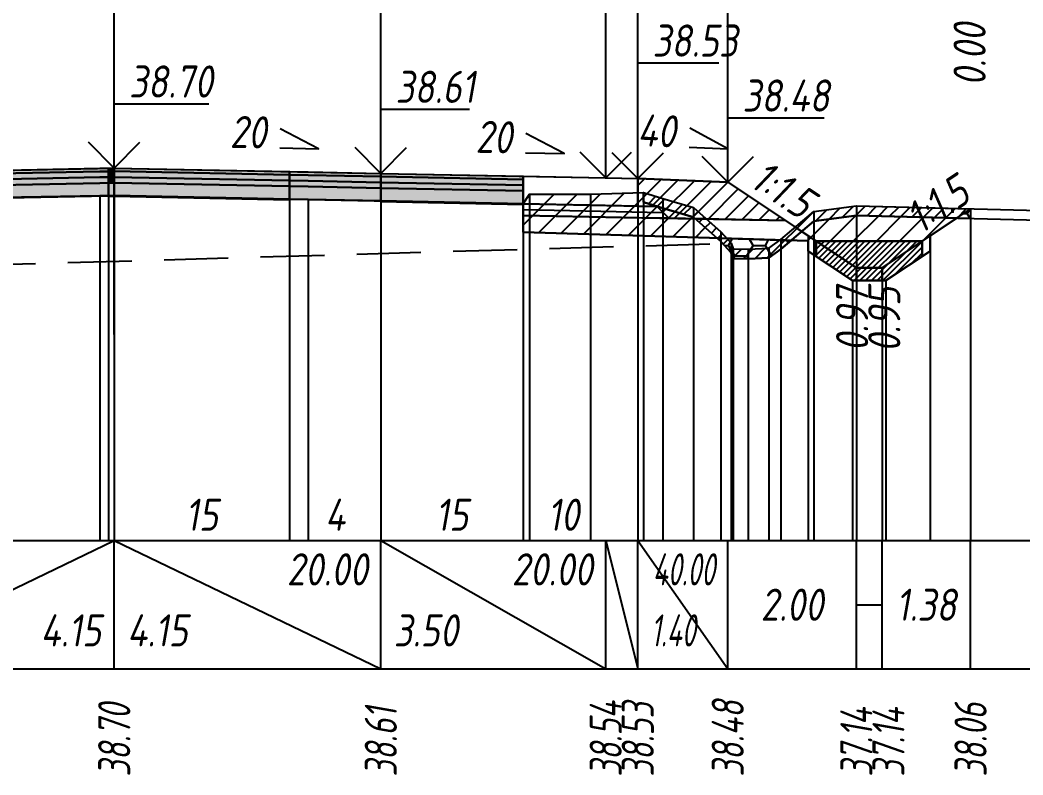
# Model space of a CAD drawing. Extents: x -717 to 1451, y -133302 to 233.
# Drawn here: x 157.3 to 235.3, y -90236.3 to -90177.5 of the extents above; entities that cross this region are included whole.
import ezdxf
from ezdxf.enums import TextEntityAlignment as Align

# ---------------------------------------------------------------- set-up
doc = ezdxf.new("R2010")
doc.units = 0
doc.linetypes.add('осевая2', pattern=[1.125, 0.75, -0.125, 0.125, -0.125])
doc.linetypes.add('штриховая', pattern=[0.75, 0.5, -0.25])
for name, color, linetype in [('Интерполированный поперечник', 2, 'Continuous'), ('Код_514', 1, 'Continuous'), ('Контур_0', 7, 'Continuous'), ('Контур_2521', 7, 'Continuous'), ('Контур_2564', 7, 'Continuous'), ('Контур_2660', 7, 'Continuous'), ('Контур_2665', 7, 'Continuous'), ('Контур_400', 7, 'Continuous'), ('Контур_508', 7, 'Continuous'), ('Контур_512', 7, 'Continuous'), ('Контур_513', 7, 'Continuous'), ('Контур_818', 7, 'Continuous'), ('Красный поперечник', 1, 'Continuous'), ('Объём_2501', 7, 'Continuous'), ('Объём_2564', 7, 'Continuous'), ('Объём_2650', 7, 'Continuous'), ('Объём_2660', 7, 'Continuous'), ('Объём_2661', 7, 'Continuous'), ('Объём_2662', 7, 'Continuous'), ('Объём_2663', 7, 'Continuous'), ('Объём_2664', 7, 'Continuous'), ('Объём_2665', 7, 'Continuous'), ('Объём_2666', 7, 'Continuous'), ('Объём_2667', 7, 'Continuous'), ('Объём_2668', 7, 'Continuous'), ('Объём_2669', 7, 'Continuous'), ('Объём_2675', 7, 'Continuous'), ('Объём_2753', 7, 'Continuous'), ('Ось', 1, 'осевая2'), ('Откосы', 7, 'Continuous'), ('Отметки покрытия', 7, 'Continuous'), ('Рабочие отметки', 7, 'Continuous'), ('Слои выравнивания', 7, 'Continuous'), ('Таблица', 7, 'Continuous'), ('Уклоны проезжей части', 7, 'Continuous'), ('Черный поперечник', 3, 'Continuous')]:
    doc.layers.add(name, color=color, linetype=linetype)
for name, color, linetype, true_color in [('Контур_2540', 2, 'Continuous', 0xffff00), ('Контур_2560', 2, 'Continuous', 0xffff00), ('Контур_2561', 7, 'Continuous', 0xff8040), ('Контур_2562', 3, 'Continuous', 0x00ff00), ('Контур_2563', 7, 'Continuous', 0xff8000), ('Контур_2570', 7, 'Continuous', 0x80ff00), ('Контур_2583', 3, 'Continuous', 0x00ff00), ('Контур_2584', 3, 'Continuous', 0x00ff00), ('Контур_2725', 7, 'Continuous', 0x323232), ('Контур_2736', 4, 'Continuous', 0x00ffff), ('Контур_2737', 4, 'Continuous', 0x00ffff), ('Контур_2738', 4, 'Continuous', 0x00ffff), ('Контур_2739', 4, 'Continuous', 0x00ffff), ('Контур_2741', 4, 'Continuous', 0x00ffff), ('Контур_2742', 4, 'Continuous', 0x00ffff), ('Контур_2743', 4, 'Continuous', 0x00ffff), ('Контур_2744', 7, 'Continuous', 0xa4ffff), ('Контур_2745', 7, 'Continuous', 0xa4ffff), ('Контур_2747', 4, 'Continuous', 0x00ffff), ('Контур_2748', 4, 'Continuous', 0x00ffff), ('Контур_2749', 4, 'Continuous', 0x00ffff), ('Контур_2750', 4, 'Continuous', 0x00ffff), ('Контур_2751', 4, 'Continuous', 0x00ffff), ('Контур_2752', 4, 'Continuous', 0x00ffff), ('Контур_2760', 7, 'Continuous', 0x323232), ('Контур_2761', 7, 'Continuous', 0x323232), ('Контур_2762', 7, 'Continuous', 0x323232), ('Контур_2763', 7, 'Continuous', 0x323232), ('Контур_2764', 7, 'Continuous', 0x323232), ('Контур_402', 7, 'Continuous', 0xff6464), ('Контур_703', 4, 'Continuous', 0x00ffff), ('Контур_705', 4, 'Continuous', 0x00ffff), ('Контур_707', 4, 'Continuous', 0x00ffff), ('Контур_720', 131, 'Continuous', 0xaaffff), ('Объём_2500', 7, 'Continuous', 0xc0c0c0), ('Объём_2520', 7, 'Continuous', 0x80ffff), ('Объём_2540', 2, 'Continuous', 0xffff00), ('Объём_2560', 2, 'Continuous', 0xffff00), ('Объём_2561', 7, 'Continuous', 0xff8040), ('Объём_2562', 3, 'Continuous', 0x00ff00), ('Объём_2563', 7, 'Continuous', 0xff8000), ('Объём_2570', 7, 'Continuous', 0x80ff00), ('Объём_2583', 3, 'Continuous', 0x00ff00), ('Объём_2584', 3, 'Continuous', 0x00ff00), ('Объём_2593', 3, 'Continuous', 0x00ff00), ('Объём_2597', 3, 'Continuous', 0x00ff00), ('Объём_2600', 7, 'Continuous', 0x808000), ('Объём_2620', 2, 'Continuous', 0xffff00), ('Объём_2746', 2, 'Continuous', 0xffff00)]:
    doc.layers.add(name, color=color, linetype=linetype, true_color=true_color)
doc.styles.get("Standard").update_dxf_attribs({"font": 'txt', "height": 2.5})
doc.styles.add('М', font='romand.shx', dxfattribs={"width": 0.8, "oblique": 10, "height": 2.5})
doc.dimstyles.new('ISO-25', dxfattribs={"dimtxt": 2.5, "dimasz": 2.5, "dimexe": 1.25, "dimexo": 0.625, "dimtad": 1, "dimtxsty": 'Standard', "dimcen": 2.5, "dimadec": 0, "dimazin": 0, "dimtfac": 1, "dimtmove": 0, "dimatfit": 3, "dimfxl": 1, "dimarcsym": 0})

# ---------------------------------------------------------------- blocks, each defined once
blk = doc.blocks.new('_Oblique')
at = {"color": 0, "linetype": 'ByBlock', "lineweight": -2}
blk.add_line((-0.5, -0.5), (0.5, 0.5), dxfattribs=at)
blk = doc.blocks.new('*D1771')
at = {"color": 0, "lineweight": -2, "transparency": 16777216}
for p, q in [((205.34, -90189.264), (205.34, -90164.824)), ((212.34, -90189.544), (212.34, -90164.824)), ((205.34, -90166.074), (212.34, -90166.074)), ((212.34, -90166.074), (222.627, -90166.074))]:
    blk.add_line(p, q, dxfattribs=at)
at = {"layer": 'Defpoints', "color": 0, "transparency": 16777216}
for p in [(212.34, -90166.074), (205.34, -90189.889), (212.34, -90190.169)]:
    blk.add_point(p, dxfattribs=at)
at = {"color": 0, "lineweight": -2, "transparency": 16777216, "rotation": 180}
blk.add_blockref('_Oblique', (205.34, -90166.074), dxfattribs=at)
at = {"color": 0, "lineweight": -2, "transparency": 16777216}
blk.add_blockref('_Oblique', (212.34, -90166.074), dxfattribs=at)
at = {"color": 0, "transparency": 16777216, "insert": (219.087, -90163.961), "char_height": 2.5, "width": 8.75, "attachment_point": 5, "style": 'М'}
blk.add_mtext('1,40', dxfattribs=at)
blk = doc.blocks.new('*D1773')
at = {"color": 0, "lineweight": -2, "transparency": 16777216}
for p, q in [((202.84, -90189.214), (202.84, -90164.824)), ((205.34, -90189.264), (205.34, -90164.824)), ((202.84, -90166.074), (193.082, -90166.074)), ((205.34, -90166.074), (202.84, -90166.074))]:
    blk.add_line(p, q, dxfattribs=at)
at = {"layer": 'Defpoints', "color": 0, "transparency": 16777216}
for p in [(205.34, -90166.074), (202.84, -90189.839), (205.34, -90189.889)]:
    blk.add_point(p, dxfattribs=at)
at = {"color": 0, "lineweight": -2, "transparency": 16777216, "rotation": 180}
blk.add_blockref('_Oblique', (202.84, -90166.074), dxfattribs=at)
at = {"color": 0, "lineweight": -2, "transparency": 16777216}
blk.add_blockref('_Oblique', (205.34, -90166.074), dxfattribs=at)
at = {"color": 0, "transparency": 16777216, "insert": (196.844, -90163.961), "char_height": 2.5, "width": 9.16667, "attachment_point": 5, "style": 'М'}
blk.add_mtext('0,50', dxfattribs=at)
blk = doc.blocks.new('*D1775')
at = {"color": 0, "lineweight": -2, "transparency": 16777216}
for p, q in [((185.34, -90188.864), (185.34, -90160.824)), ((202.84, -90189.214), (202.84, -90160.824)), ((202.84, -90162.074), (185.34, -90162.074))]:
    blk.add_line(p, q, dxfattribs=at)
at = {"layer": 'Defpoints', "color": 0, "transparency": 16777216}
for p in [(185.34, -90162.074), (185.34, -90189.489), (202.84, -90189.839)]:
    blk.add_point(p, dxfattribs=at)
at = {"color": 0, "lineweight": -2, "transparency": 16777216, "rotation": 180}
blk.add_blockref('_Oblique', (185.34, -90162.074), dxfattribs=at)
at = {"color": 0, "lineweight": -2, "transparency": 16777216}
blk.add_blockref('_Oblique', (202.84, -90162.074), dxfattribs=at)
at = {"color": 0, "transparency": 16777216, "insert": (194.09, -90159.961), "char_height": 2.5, "width": 9.58333, "attachment_point": 5, "style": 'М'}
blk.add_mtext('3,50', dxfattribs=at)
blk = doc.blocks.new('*D1776')
at = {"color": 0, "lineweight": -2, "transparency": 16777216}
for p, q in [((202.84, -90189.214), (202.84, -90160.824)), ((212.34, -90189.544), (212.34, -90160.824)), ((202.84, -90162.074), (212.34, -90162.074)), ((212.34, -90162.074), (220.421, -90162.074))]:
    blk.add_line(p, q, dxfattribs=at)
at = {"layer": 'Defpoints', "color": 0, "transparency": 16777216}
for p in [(202.84, -90162.074), (202.84, -90189.839), (212.34, -90190.169)]:
    blk.add_point(p, dxfattribs=at)
at = {"color": 0, "lineweight": -2, "transparency": 16777216, "rotation": 180}
blk.add_blockref('_Oblique', (202.84, -90162.074), dxfattribs=at)
at = {"color": 0, "lineweight": -2, "transparency": 16777216}
blk.add_blockref('_Oblique', (212.34, -90162.074), dxfattribs=at)
at = {"color": 0, "transparency": 16777216, "insert": (216.88, -90159.961), "char_height": 2.5, "width": 8.75, "attachment_point": 5, "style": 'М'}
blk.add_mtext('1,90', dxfattribs=at)
blk = doc.blocks.new('*D1778')
at = {"color": 0, "lineweight": -2, "transparency": 16777216}
for p, q in [((116.84, -90189.544), (116.84, -90152.824)), ((212.34, -90189.544), (212.34, -90152.824)), ((116.84, -90154.074), (212.34, -90154.074))]:
    blk.add_line(p, q, dxfattribs=at)
at = {"layer": 'Defpoints', "color": 0, "transparency": 16777216}
for p in [(212.34, -90154.074), (116.84, -90190.169), (212.34, -90190.169)]:
    blk.add_point(p, dxfattribs=at)
at = {"color": 0, "lineweight": -2, "transparency": 16777216, "rotation": 180}
blk.add_blockref('_Oblique', (116.84, -90154.074), dxfattribs=at)
at = {"color": 0, "lineweight": -2, "transparency": 16777216}
blk.add_blockref('_Oblique', (212.34, -90154.074), dxfattribs=at)
at = {"color": 0, "transparency": 16777216, "insert": (164.59, -90151.961), "char_height": 2.5, "width": 10.41667, "attachment_point": 5, "style": 'М'}
blk.add_mtext('19,10', dxfattribs=at)

msp = doc.modelspace()

# ---------------------------------------------------------------- hatches: boundary and pattern name
at = {"layer": 'Объём_2563'}
h = msp.add_hatch(dxfattribs=at)
h.set_pattern_fill('ANSI31', color=256, scale=0.3)
h.paths.add_polyline_path([(207.758, -90192.925), (206.84, -90192.007), (205.34, -90191.977), (205.34, -90189.827), (212.34, -90190.107), (216.84, -90193.107)])
at = {"layer": 'Объём_2570'}
h = msp.add_hatch(dxfattribs=at)
h.set_pattern_fill('ANSI31', color=256, scale=0.2)
h.paths.add_polyline_path([(231.24, -90192.934), (222.348, -90192.704), (219.037, -90193.145), (216.467, -90195.316), (215.55, -90196.001), (213.939, -90196.07), (212.751, -90196.061), (212.6, -90195.616), (211.811, -90194.733), (209.668, -90192.827), (207.274, -90192.125), (205.782, -90191.675), (205.782, -90190.925), (207.274, -90191.375), (209.668, -90192.077), (211.811, -90193.983), (212.6, -90194.866), (212.751, -90195.311), (213.939, -90195.32), (215.55, -90195.251), (216.467, -90194.566), (219.037, -90192.395), (222.348, -90191.954), (231.24, -90192.184)])
at = {"layer": 'Объём_2600'}
h = msp.add_hatch(dxfattribs=at)
h.set_pattern_fill('ANSI31', color=6, scale=0.4)
h.paths.add_polyline_path([(211.515, -90194.469), (196.417, -90194.016), (196.417, -90191.808), (196.917, -90191.059), (201.663, -90191.045), (205.782, -90190.925), (205.782, -90191.675), (207.274, -90192.125), (209.668, -90192.827)])
h = msp.add_hatch(dxfattribs=at)
h.set_pattern_fill('HONEY', color=5, scale=0.3)
h.paths.add_polyline_path([(230.157, -90192.906), (231.24, -90192.184), (231.24, -90192.934)])
h = msp.add_hatch(dxfattribs=at)
h.set_pattern_fill('ANSI31', color=6, scale=0.4)
h.paths.add_polyline_path([(218.598, -90195.48), (218.598, -90194.682), (217.266, -90194.642), (219.037, -90193.145), (222.348, -90192.704), (230.157, -90192.906), (228.098, -90194.279), (228.098, -90195.48), (227.465, -90195.903), (227.465, -90194.701), (219.231, -90194.701), (219.231, -90195.903)])
h = msp.add_hatch(dxfattribs=at)
h.set_pattern_fill('HONEY', color=5, scale=0.3)
h.paths.add_polyline_path([(212.6, -90195.616), (211.811, -90194.733), (211.515, -90194.469), (217.266, -90194.642), (216.467, -90195.316), (215.55, -90196.001), (213.939, -90196.07), (212.751, -90196.061)])
at = {"layer": 'Объём_2620'}
h = msp.add_hatch(dxfattribs=at)
h.set_pattern_fill('ANSI31', color=2, scale=0.1)
h.paths.add_polyline_path([(219.231, -90194.701), (227.465, -90194.701), (227.465, -90195.903), (224.651, -90197.779), (222.045, -90197.779), (219.231, -90195.903)])
at = {"layer": 'Слои выравнивания'}
for color, points in [(2, [(129.946, -90189.705), (143.84, -90189.427), (145.123, -90189.401), (163.478, -90189.034), (164.142, -90189.021), (164.142, -90189.271), (163.478, -90189.284), (145.123, -90189.651), (143.84, -90189.677), (129.946, -90189.955)]), (3, [(129.946, -90189.955), (143.84, -90189.677), (145.123, -90189.651), (163.478, -90189.284), (164.142, -90189.271), (164.142, -90189.721), (163.478, -90189.734), (145.123, -90190.101), (143.84, -90190.127), (129.946, -90190.405)]), (2, [(164.142, -90189.021), (164.59, -90189.012), (164.59, -90189.262), (164.142, -90189.271)]), (3, [(164.142, -90189.271), (164.59, -90189.262), (164.59, -90189.712), (164.142, -90189.721)]), (2, [(164.59, -90189.012), (178.227, -90189.284), (178.227, -90189.534), (164.59, -90189.262)]), (3, [(164.59, -90189.262), (178.227, -90189.534), (178.227, -90189.984), (164.59, -90189.712)]), (2, [(178.227, -90189.284), (179.676, -90189.313), (185.34, -90189.427), (185.34, -90189.677), (179.676, -90189.563), (178.227, -90189.534)]), (3, [(178.227, -90189.534), (179.676, -90189.563), (185.34, -90189.677), (185.34, -90190.127), (179.676, -90190.013), (178.227, -90189.984)]), (2, [(185.34, -90189.427), (196.417, -90189.648), (196.417, -90189.898), (185.34, -90189.677)]), (4, [(129.946, -90190.405), (143.84, -90190.127), (145.123, -90190.101), (163.478, -90189.734), (164.142, -90189.721), (164.142, -90190.171), (163.478, -90190.184), (145.123, -90190.551), (143.84, -90190.577), (129.946, -90190.855)]), (5, [(129.946, -90190.855), (143.84, -90190.577), (145.123, -90190.551), (163.478, -90190.184), (164.142, -90190.171), (164.142, -90191.171), (163.478, -90191.184), (145.123, -90191.551), (143.84, -90191.577), (129.946, -90191.855)]), (4, [(164.142, -90189.721), (164.59, -90189.712), (164.59, -90190.162), (164.142, -90190.171)]), (5, [(164.142, -90190.171), (164.59, -90190.162), (164.59, -90191.162), (164.142, -90191.171)]), (4, [(164.59, -90189.712), (178.227, -90189.984), (178.227, -90190.434), (164.59, -90190.162)]), (5, [(164.59, -90190.162), (178.227, -90190.434), (178.227, -90191.434), (164.59, -90191.162)]), (4, [(178.227, -90189.984), (179.676, -90190.013), (185.34, -90190.127), (185.34, -90190.577), (179.676, -90190.463), (178.227, -90190.434)]), (3, [(185.34, -90189.677), (196.417, -90189.898), (196.417, -90190.348), (185.34, -90190.127)]), (4, [(185.34, -90190.127), (196.417, -90190.348), (196.417, -90190.798), (185.34, -90190.577)]), (5, [(178.227, -90190.434), (179.676, -90190.463), (185.34, -90190.577), (185.34, -90191.579), (179.676, -90191.461), (178.227, -90191.434)]), (5, [(185.34, -90190.577), (196.417, -90190.798), (196.417, -90191.798), (185.34, -90191.577)]), (7, [(164.142, -90191.171), (164.59, -90191.162), (164.59, -90191.212), (164.142, -90191.221)]), (7, [(164.59, -90191.162), (178.227, -90191.434), (178.227, -90191.484), (164.59, -90191.212)]), (7, [(185.34, -90191.577), (196.417, -90191.798), (196.417, -90191.848), (185.34, -90191.627)])]:
    msp.add_hatch(color=color, dxfattribs=at).paths.add_polyline_path(points)

# ---------------------------------------------------------------- linework, layer by layer
at = {"layer": 'Интерполированный поперечник', "linetype": 'штриховая', "ltscale": 10, "flags": 128}
msp.add_lwpolyline([(93.499, -90198.335), (212.6, -90194.866)], dxfattribs=at)
at = {"layer": 'Код_514'}
for p, q in [((143.84, -90228), (164.59, -90218)), ((164.59, -90228), (164.59, -90218)), ((164.59, -90218), (185.34, -90228)), ((185.34, -90228), (185.34, -90218)), ((185.34, -90218), (202.84, -90228)), ((202.84, -90228), (202.84, -90218)), ((202.84, -90218), (205.34, -90228)), ((205.34, -90228), (205.34, -90218)), ((205.34, -90218), (212.34, -90228)), ((212.34, -90228), (212.34, -90218)), ((222.348, -90228), (222.348, -90218)), ((224.348, -90228), (224.348, -90218)), ((231.24, -90228), (231.24, -90218)), ((222.348, -90223), (224.348, -90223))]:
    msp.add_line(p, q, dxfattribs=at)
at = {"layer": 'Контур_0', "flags": 128}
for points in [[(196.417, -90189.648), (205.34, -90189.827), (205.34, -90191.977), (196.417, -90191.798), (196.417, -90189.648), (196.417, -90189.648)], [(212.34, -90190.107), (217.597, -90193.612), (217.597, -90193.612), (217.597, -90193.612), (217.597, -90193.612), (217.597, -90193.612), (217.597, -90193.612), (217.597, -90193.612), (217.597, -90193.612), (217.597, -90193.612), (217.597, -90193.612), (217.597, -90193.612), (217.597, -90193.612), (217.597, -90193.612), (217.597, -90193.612), (222.348, -90196.779)], [(212.34, -90190.107), (217.597, -90193.612), (217.597, -90193.612), (217.597, -90193.612), (217.597, -90193.612), (217.597, -90193.612), (217.597, -90193.612), (217.597, -90193.612), (217.597, -90193.612), (217.597, -90193.612), (217.597, -90193.612), (217.597, -90193.612), (217.597, -90193.612), (217.597, -90193.612), (217.597, -90193.612), (222.348, -90196.779), (224.348, -90196.779), (231.24, -90192.184), (231.24, -90192.184), (231.24, -90192.184), (231.24, -90192.184), (231.24, -90192.184), (231.24, -90192.184), (231.24, -90192.184), (231.24, -90192.184), (231.24, -90192.184), (231.24, -90192.184), (231.24, -90192.184), (231.24, -90192.184), (231.24, -90192.184)], [(205.34, -90192.877), (196.417, -90192.698), (196.417, -90191.798), (206.84, -90192.007), (207.758, -90192.925), (205.34, -90192.877), (205.34, -90192.877)], [(205.34, -90191.977), (206.84, -90192.007), (207.758, -90192.925), (216.84, -90193.107)]]:
    msp.add_lwpolyline(points, dxfattribs=at)
at = {"layer": 'Контур_2521', "color": 250, "flags": 128}
msp.add_lwpolyline([(196.417, -90192.248), (207.299, -90192.466)], dxfattribs=at)
at = {"layer": 'Контур_2540', "flags": 128}
msp.add_lwpolyline([(202.84, -90192.827), (216.84, -90193.107), (218.598, -90194.279), (218.598, -90194.682), (196.417, -90194.016), (196.417, -90192.698), (202.84, -90192.827), (202.84, -90192.827)], dxfattribs=at)
at = {"layer": 'Контур_2560', "flags": 128}
msp.add_lwpolyline([(205.34, -90189.827), (212.34, -90190.107), (212.34, -90190.107), (212.34, -90190.107)], dxfattribs=at)
at = {"layer": 'Контур_2561', "flags": 128}
msp.add_lwpolyline([(205.34, -90189.827), (205.34, -90189.827), (212.34, -90190.107), (212.34, -90190.107), (205.34, -90189.827)], dxfattribs=at)
at = {"layer": 'Контур_2562', "flags": 128}
msp.add_lwpolyline([(212.34, -90190.107), (212.34, -90190.107), (212.34, -90190.107), (212.34, -90190.107), (212.34, -90190.107)], dxfattribs=at)
at = {"layer": 'Контур_2563', "flags": 128}
msp.add_lwpolyline([(207.758, -90192.925), (206.84, -90192.007), (205.34, -90191.977), (205.34, -90189.827), (212.34, -90190.107), (216.84, -90193.107), (207.758, -90192.925), (207.758, -90192.925)], dxfattribs=at)
at = {"layer": 'Контур_2564', "flags": 128}
msp.add_lwpolyline([(205.34, -90189.827), (212.34, -90190.107)], dxfattribs=at)
at = {"layer": 'Контур_2570', "flags": 128}
msp.add_lwpolyline([(145.123, -90191.459), (163.478, -90191.158), (164.59, -90191.179), (179.676, -90191.461), (196.417, -90191.808), (196.917, -90191.059), (201.663, -90191.045), (205.782, -90190.925), (205.782, -90191.675), (207.274, -90192.125), (209.668, -90192.827), (211.811, -90194.733), (212.6, -90195.616), (212.751, -90196.061), (213.939, -90196.07), (215.55, -90196.001), (216.467, -90195.316), (219.037, -90193.145), (222.348, -90192.704), (237.654, -90193.101)], dxfattribs=at)
at = {"layer": 'Контур_2583', "flags": 128}
for points in [[(222.348, -90196.779), (218.598, -90194.279), (218.598, -90195.48), (222.045, -90197.779), (222.348, -90197.779), (222.348, -90196.779)], [(228.098, -90195.48), (228.098, -90194.279), (224.348, -90196.779), (224.348, -90197.779), (224.651, -90197.779), (228.098, -90195.48)]]:
    msp.add_lwpolyline(points, dxfattribs=at)
at = {"layer": 'Контур_2584', "flags": 128}
msp.add_lwpolyline([(222.348, -90196.779), (222.348, -90197.779), (224.348, -90197.779), (224.348, -90196.779), (222.348, -90196.779)], dxfattribs=at)
at = {"layer": 'Контур_2660', "flags": 128}
msp.add_lwpolyline([(196.417, -90194.016), (218.598, -90194.682)], dxfattribs=at)
at = {"layer": 'Контур_2665', "flags": 128}
msp.add_lwpolyline([(212.34, -90190.107), (212.34, -90190.107)], dxfattribs=at)
at = {"layer": 'Контур_2725', "flags": 128}
msp.add_lwpolyline([(129.946, -90191.855), (143.84, -90191.577), (145.123, -90191.551), (163.478, -90191.184), (164.142, -90191.171), (164.142, -90191.221), (164.59, -90191.212), (178.227, -90191.484), (178.227, -90191.434), (179.676, -90191.461), (185.34, -90191.579), (185.34, -90191.627), (196.417, -90191.848)], dxfattribs=at)
at = {"layer": 'Контур_2736', "flags": 128}
for points in [[(212.34, -90190.107), (217.597, -90193.612)], [(217.597, -90193.612), (222.348, -90196.779)]]:
    msp.add_lwpolyline(points, dxfattribs=at)
at = {"layer": 'Контур_2737', "flags": 128}
msp.add_lwpolyline([(217.597, -90193.612), (217.597, -90193.612)], dxfattribs=at)
at = {"layer": 'Контур_2738', "flags": 128}
msp.add_lwpolyline([(217.597, -90193.612), (217.597, -90193.612)], dxfattribs=at)
at = {"layer": 'Контур_2739', "flags": 128}
msp.add_lwpolyline([(217.597, -90193.612), (217.597, -90193.612)], dxfattribs=at)
at = {"layer": 'Контур_2741', "flags": 128}
msp.add_lwpolyline([(231.24, -90192.184), (231.24, -90192.184)], dxfattribs=at)
at = {"layer": 'Контур_2742', "flags": 128}
msp.add_lwpolyline([(231.24, -90192.184), (231.24, -90192.184)], dxfattribs=at)
at = {"layer": 'Контур_2743', "flags": 128}
msp.add_lwpolyline([(231.24, -90192.184), (231.24, -90192.184)], dxfattribs=at)
at = {"layer": 'Контур_2744', "flags": 128}
msp.add_lwpolyline([(231.24, -90192.184), (231.24, -90192.184)], dxfattribs=at)
msp.add_lwpolyline([(231.24, -90192.184), (231.24, -90192.184)], dxfattribs=at)
msp.add_lwpolyline([(231.24, -90192.184), (231.24, -90192.184)], dxfattribs=at)
msp.add_lwpolyline([(231.24, -90192.184), (231.24, -90192.184)], dxfattribs=at)
msp.add_lwpolyline([(231.24, -90192.184), (231.24, -90192.184)], dxfattribs=at)
msp.add_lwpolyline([(231.24, -90192.184), (231.24, -90192.184)], dxfattribs=at)
at = {"layer": 'Контур_2745', "flags": 128}
msp.add_lwpolyline([(217.597, -90193.612), (217.597, -90193.612)], dxfattribs=at)
msp.add_lwpolyline([(217.597, -90193.612), (217.597, -90193.612)], dxfattribs=at)
msp.add_lwpolyline([(217.597, -90193.612), (217.597, -90193.612)], dxfattribs=at)
msp.add_lwpolyline([(217.597, -90193.612), (217.597, -90193.612)], dxfattribs=at)
msp.add_lwpolyline([(217.597, -90193.612), (217.597, -90193.612)], dxfattribs=at)
msp.add_lwpolyline([(217.597, -90193.612), (217.597, -90193.612)], dxfattribs=at)
at = {"layer": 'Контур_2747', "flags": 128}
msp.add_lwpolyline([(217.597, -90193.612), (217.597, -90193.612)], dxfattribs=at)
at = {"layer": 'Контур_2748', "flags": 128}
msp.add_lwpolyline([(217.597, -90193.612), (217.597, -90193.612)], dxfattribs=at)
at = {"layer": 'Контур_2749', "flags": 128}
msp.add_lwpolyline([(217.597, -90193.612), (217.597, -90193.612)], dxfattribs=at)
at = {"layer": 'Контур_2750', "flags": 128}
msp.add_lwpolyline([(231.24, -90192.184), (231.24, -90192.184)], dxfattribs=at)
at = {"layer": 'Контур_2751', "flags": 128}
msp.add_lwpolyline([(231.24, -90192.184), (231.24, -90192.184)], dxfattribs=at)
at = {"layer": 'Контур_2752', "flags": 128}
msp.add_lwpolyline([(231.24, -90192.184), (231.24, -90192.184)], dxfattribs=at)
at = {"layer": 'Контур_2760', "flags": 128}
msp.add_lwpolyline([(129.946, -90189.705), (143.84, -90189.427), (145.123, -90189.401), (163.478, -90189.034), (164.142, -90189.021), (164.59, -90189.012), (178.227, -90189.284), (179.676, -90189.313), (185.34, -90189.427), (196.417, -90189.648)], dxfattribs=at)
at = {"layer": 'Контур_2761', "flags": 128}
msp.add_lwpolyline([(129.946, -90189.955), (143.84, -90189.677), (145.123, -90189.651), (163.478, -90189.284), (164.142, -90189.271), (164.59, -90189.262), (178.227, -90189.534), (179.676, -90189.563), (185.34, -90189.677), (196.417, -90189.898)], dxfattribs=at)
at = {"layer": 'Контур_2762', "flags": 128}
msp.add_lwpolyline([(129.946, -90190.405), (143.84, -90190.127), (145.123, -90190.101), (163.478, -90189.734), (164.142, -90189.721), (164.59, -90189.712), (178.227, -90189.984), (179.676, -90190.013), (185.34, -90190.127), (196.417, -90190.348)], dxfattribs=at)
at = {"layer": 'Контур_2763', "flags": 128}
msp.add_lwpolyline([(129.946, -90190.855), (143.84, -90190.577), (145.123, -90190.551), (163.478, -90190.184), (164.142, -90190.171), (164.59, -90190.162), (178.227, -90190.434), (179.676, -90190.463), (185.34, -90190.577), (196.417, -90190.798)], dxfattribs=at)
at = {"layer": 'Контур_2764', "flags": 128}
for points in [[(164.142, -90191.171), (164.59, -90191.162), (178.227, -90191.434)], [(185.34, -90191.577), (196.417, -90191.798)]]:
    msp.add_lwpolyline(points, dxfattribs=at)
at = {"layer": 'Контур_400', "flags": 128}
for points in [[(123.84, -90189.827), (126.34, -90189.777), (126.34, -90189.777), (126.34, -90189.777), (126.34, -90189.777), (126.34, -90189.777), (126.34, -90189.777), (143.84, -90189.427), (164.59, -90189.012)], [(164.59, -90189.012), (185.34, -90189.427), (202.84, -90189.777), (202.84, -90189.777), (202.84, -90189.777), (202.84, -90189.777), (202.84, -90189.777), (202.84, -90189.777), (205.34, -90189.827)]]:
    msp.add_lwpolyline(points, dxfattribs=at)
at = {"layer": 'Контур_402', "flags": 128}
msp.add_lwpolyline([(109.949, -90194.701), (129.946, -90194.101), (129.946, -90191.855), (164.142, -90191.171), (164.142, -90191.221), (164.59, -90191.212), (178.227, -90191.484), (178.227, -90191.434), (179.676, -90191.461), (185.34, -90191.579), (185.34, -90191.627), (196.417, -90191.848), (196.417, -90194.016), (218.598, -90194.682)], dxfattribs=at)
at = {"layer": 'Контур_508', "flags": 128}
msp.add_lwpolyline([(105, -90198), (109.949, -90194.701), (129.946, -90194.101), (129.946, -90191.855), (164.142, -90191.171), (164.142, -90191.221), (164.59, -90191.212), (178.227, -90191.484), (178.227, -90191.434), (179.676, -90191.461), (185.34, -90191.579), (185.34, -90191.627), (196.417, -90191.848), (196.417, -90194.016), (218.598, -90194.682), (218.598, -90195.48), (222.045, -90197.779), (222.348, -90197.779), (224.348, -90197.779), (224.651, -90197.779), (228.098, -90195.48), (228.098, -90194.279), (231.24, -90192.184)], dxfattribs=at)
at = {"layer": 'Контур_512', "flags": 128}
msp.add_lwpolyline([(196.417, -90194.016), (218.598, -90194.682), (218.598, -90195.48), (222.045, -90197.779), (222.348, -90197.779), (224.348, -90197.779), (224.651, -90197.779), (228.098, -90195.48), (228.098, -90194.279), (231.24, -90192.184)], dxfattribs=at)
at = {"layer": 'Контур_513', "flags": 128}
msp.add_lwpolyline([(105, -90198), (109.949, -90194.701), (129.946, -90194.101), (129.946, -90191.855), (164.142, -90191.171), (164.142, -90191.221), (164.59, -90191.212), (178.227, -90191.484), (178.227, -90191.434), (179.676, -90191.461), (185.34, -90191.579), (185.34, -90191.627), (196.417, -90191.848), (196.417, -90194.016), (218.598, -90194.682), (218.598, -90195.48), (222.045, -90197.779), (222.348, -90197.779), (224.348, -90197.779), (224.651, -90197.779), (228.098, -90195.48), (228.098, -90194.279), (231.24, -90192.184)], dxfattribs=at)
at = {"layer": 'Контур_703', "flags": 128}
msp.add_lwpolyline([(212.34, -90190.107), (217.597, -90193.612)], dxfattribs=at)
at = {"layer": 'Контур_705', "flags": 128}
msp.add_lwpolyline([(217.597, -90193.612), (217.597, -90193.612)], dxfattribs=at)
at = {"layer": 'Контур_707', "flags": 128}
msp.add_lwpolyline([(224.348, -90196.779), (231.24, -90192.184)], dxfattribs=at)
at = {"layer": 'Контур_720', "flags": 128}
msp.add_lwpolyline([(222.348, -90196.779), (224.348, -90196.779)], dxfattribs=at)
at = {"layer": 'Контур_818', "flags": 128}
msp.add_lwpolyline([(145.123, -90191.459), (163.478, -90191.158), (164.59, -90191.179), (179.676, -90191.461), (196.417, -90191.808), (196.917, -90191.059), (201.663, -90191.045), (205.782, -90190.925), (205.782, -90191.675), (207.274, -90192.125), (209.668, -90192.827), (211.811, -90194.733), (212.6, -90195.616), (212.751, -90196.061), (213.939, -90196.07), (215.55, -90196.001), (216.467, -90195.316), (219.037, -90193.145), (222.348, -90192.704), (231.24, -90192.934)], dxfattribs=at)
at = {"layer": 'Красный поперечник'}
for p, q in [((143.84, -90189.427), (164.59, -90189.012)), ((164.59, -90189.012), (185.34, -90189.427)), ((185.34, -90189.427), (202.84, -90189.777)), ((202.84, -90189.777), (205.34, -90189.827)), ((205.34, -90189.827), (212.34, -90190.107)), ((212.34, -90190.107), (222.348, -90196.779)), ((224.348, -90196.779), (231.24, -90192.184)), ((231.24, -90192.184), (231.24, -90218)), ((196.417, -90194.016), (196.417, -90218)), ((218.598, -90194.682), (218.598, -90218)), ((228.098, -90194.279), (228.098, -90218)), ((218.598, -90195.48), (218.598, -90218)), ((228.098, -90195.48), (228.098, -90218)), ((222.348, -90196.779), (224.348, -90196.779)), ((222.045, -90197.779), (222.045, -90218)), ((222.348, -90197.779), (222.348, -90218)), ((224.348, -90197.779), (224.348, -90218)), ((224.651, -90197.779), (224.651, -90218))]:
    msp.add_line(p, q, dxfattribs=at)
at = {"layer": 'Объём_2500', "flags": 128}
msp.add_lwpolyline([(196.417, -90189.648), (205.34, -90189.827), (205.34, -90191.977), (196.417, -90191.798), (196.417, -90189.648), (196.417, -90189.648)], dxfattribs=at)
at = {"layer": 'Объём_2501', "flags": 128}
for points in [[(123.84, -90189.827), (126.34, -90189.777), (126.34, -90189.777), (126.34, -90189.777), (126.34, -90189.777), (126.34, -90189.777), (126.34, -90189.777), (143.84, -90189.427), (164.59, -90189.012)], [(164.59, -90189.012), (185.34, -90189.427), (202.84, -90189.777), (202.84, -90189.777), (202.84, -90189.777), (202.84, -90189.777), (202.84, -90189.777), (202.84, -90189.777), (205.34, -90189.827)]]:
    msp.add_lwpolyline(points, dxfattribs=at)
at = {"layer": 'Объём_2520', "color": 250, "flags": 128}
msp.add_lwpolyline([(205.34, -90192.877), (196.417, -90192.698), (196.417, -90191.798), (206.84, -90192.007), (207.758, -90192.925), (205.34, -90192.877), (205.34, -90192.877)], dxfattribs=at)
at = {"layer": 'Объём_2540', "flags": 128}
msp.add_lwpolyline([(202.84, -90192.827), (216.84, -90193.107), (218.598, -90194.279), (218.598, -90194.682), (196.417, -90194.016), (196.417, -90192.698), (202.84, -90192.827), (202.84, -90192.827)], dxfattribs=at)
at = {"layer": 'Объём_2560', "flags": 128}
msp.add_lwpolyline([(205.34, -90189.827), (212.34, -90190.107), (212.34, -90190.107), (212.34, -90190.107)], dxfattribs=at)
at = {"layer": 'Объём_2561', "flags": 128}
msp.add_lwpolyline([(205.34, -90189.827), (205.34, -90189.827), (212.34, -90190.107), (212.34, -90190.107), (205.34, -90189.827)], dxfattribs=at)
at = {"layer": 'Объём_2562', "flags": 128}
msp.add_lwpolyline([(212.34, -90190.107), (212.34, -90190.107), (212.34, -90190.107), (212.34, -90190.107), (212.34, -90190.107)], dxfattribs=at)
at = {"layer": 'Объём_2563', "color": 250, "flags": 128}
msp.add_lwpolyline([(207.758, -90192.925), (206.84, -90192.007), (205.34, -90191.977), (205.34, -90189.827), (212.34, -90190.107), (216.84, -90193.107), (207.758, -90192.925), (207.758, -90192.925)], dxfattribs=at)
at = {"layer": 'Объём_2564', "flags": 128}
msp.add_lwpolyline([(205.34, -90189.827), (212.34, -90190.107)], dxfattribs=at)
at = {"layer": 'Объём_2570', "flags": 128}
msp.add_lwpolyline([(231.24, -90192.934), (222.348, -90192.704), (219.037, -90193.145), (216.467, -90195.316), (215.55, -90196.001), (213.939, -90196.07), (212.751, -90196.061), (212.6, -90195.616), (211.811, -90194.733), (209.668, -90192.827), (207.274, -90192.125), (205.782, -90191.675), (205.782, -90190.925), (207.274, -90191.375), (209.668, -90192.077), (211.811, -90193.983), (212.6, -90194.866), (212.751, -90195.311), (213.939, -90195.32), (215.55, -90195.251), (216.467, -90194.566), (219.037, -90192.395), (222.348, -90191.954), (231.24, -90192.184), (231.24, -90192.934), (231.24, -90192.934)], dxfattribs=at)
at = {"layer": 'Объём_2583', "flags": 128}
for points in [[(222.348, -90196.779), (218.598, -90194.279), (218.598, -90195.48), (222.045, -90197.779), (222.348, -90197.779), (222.348, -90196.779)], [(228.098, -90195.48), (228.098, -90194.279), (224.348, -90196.779), (224.348, -90197.779), (224.651, -90197.779), (228.098, -90195.48)]]:
    msp.add_lwpolyline(points, dxfattribs=at)
at = {"layer": 'Объём_2584', "flags": 128}
msp.add_lwpolyline([(222.348, -90196.779), (222.348, -90197.779), (224.348, -90197.779), (224.348, -90196.779), (222.348, -90196.779)], dxfattribs=at)
at = {"layer": 'Объём_2593', "flags": 128}
for points in [[(218.598, -90194.279), (222.348, -90196.779)], [(224.348, -90196.779), (228.098, -90194.279)]]:
    msp.add_lwpolyline(points, dxfattribs=at)
at = {"layer": 'Объём_2597', "flags": 128}
msp.add_lwpolyline([(222.348, -90196.779), (224.348, -90196.779)], dxfattribs=at)
at = {"layer": 'Объём_2600', "color": 5, "flags": 128}
for points in [[(230.157, -90192.906), (231.24, -90192.184), (231.24, -90192.934), (230.157, -90192.906), (230.157, -90192.906)], [(212.6, -90195.616), (211.811, -90194.733), (211.515, -90194.469), (217.266, -90194.642), (216.467, -90195.316), (215.55, -90196.001), (213.939, -90196.07), (212.751, -90196.061), (212.6, -90195.616), (212.6, -90195.616)]]:
    msp.add_lwpolyline(points, dxfattribs=at)
at = {"layer": 'Объём_2620', "flags": 128}
msp.add_lwpolyline([(219.231, -90194.701), (227.465, -90194.701), (227.465, -90195.903), (224.651, -90197.779), (222.045, -90197.779), (219.231, -90195.903), (219.231, -90194.701), (219.231, -90194.701)], dxfattribs=at)
at = {"layer": 'Объём_2650', "color": 6, "flags": 128}
for points in [[(211.515, -90194.469), (196.417, -90194.016), (196.417, -90191.808), (196.917, -90191.059), (201.663, -90191.045), (205.782, -90190.925), (205.782, -90191.675), (207.274, -90192.125), (209.668, -90192.827), (211.515, -90194.469), (211.515, -90194.469)], [(218.598, -90195.48), (218.598, -90194.682), (217.266, -90194.642), (219.037, -90193.145), (222.348, -90192.704), (230.157, -90192.906), (228.098, -90194.279), (228.098, -90195.48), (227.465, -90195.903), (227.465, -90194.701), (219.231, -90194.701), (219.231, -90195.903), (218.598, -90195.48), (218.598, -90195.48)]]:
    msp.add_lwpolyline(points, dxfattribs=at)
at = {"layer": 'Объём_2660', "flags": 128}
msp.add_lwpolyline([(196.417, -90194.016), (218.598, -90194.682)], dxfattribs=at)
at = {"layer": 'Объём_2661', "flags": 128}
msp.add_lwpolyline([(212.34, -90190.107), (217.597, -90193.612), (219.231, -90194.701)], dxfattribs=at)
at = {"layer": 'Объём_2662', "flags": 128}
msp.add_lwpolyline([(227.465, -90194.701), (231.24, -90192.184)], dxfattribs=at)
at = {"layer": 'Объём_2663', "flags": 128}
for points in [[(219.231, -90194.701), (222.348, -90196.779)], [(224.348, -90196.779), (227.465, -90194.701)]]:
    msp.add_lwpolyline(points, dxfattribs=at)
at = {"layer": 'Объём_2664', "flags": 128}
msp.add_lwpolyline([(222.348, -90196.779), (224.348, -90196.779)], dxfattribs=at)
at = {"layer": 'Объём_2665', "flags": 128}
msp.add_lwpolyline([(212.34, -90190.107), (212.34, -90190.107)], dxfattribs=at)
at = {"layer": 'Объём_2666', "flags": 128}
for points in [[(212.34, -90190.107), (217.597, -90193.612)], [(217.597, -90193.612), (219.231, -90194.701)]]:
    msp.add_lwpolyline(points, dxfattribs=at)
at = {"layer": 'Объём_2667', "flags": 128}
for points in [[(231.24, -90192.184), (231.24, -90192.184)], [(217.597, -90193.612), (217.597, -90193.612)]]:
    msp.add_lwpolyline(points, dxfattribs=at)
at = {"layer": 'Объём_2668', "flags": 128}
for points in [[(231.24, -90192.184), (231.24, -90192.184)], [(217.597, -90193.612), (217.597, -90193.612)]]:
    msp.add_lwpolyline(points, dxfattribs=at)
at = {"layer": 'Объём_2669', "flags": 128}
for points in [[(231.24, -90192.184), (231.24, -90192.184)], [(217.597, -90193.612), (217.597, -90193.612)]]:
    msp.add_lwpolyline(points, dxfattribs=at)
at = {"layer": 'Объём_2675', "flags": 128}
for points in [[(231.24, -90192.184), (231.24, -90192.184)], [(231.24, -90192.184), (231.24, -90192.184)], [(231.24, -90192.184), (231.24, -90192.184)], [(231.24, -90192.184), (231.24, -90192.184)], [(231.24, -90192.184), (231.24, -90192.184)], [(231.24, -90192.184), (231.24, -90192.184)], [(217.597, -90193.612), (217.597, -90193.612)], [(217.597, -90193.612), (217.597, -90193.612)], [(217.597, -90193.612), (217.597, -90193.612)], [(217.597, -90193.612), (217.597, -90193.612)], [(217.597, -90193.612), (217.597, -90193.612)], [(217.597, -90193.612), (217.597, -90193.612)]]:
    msp.add_lwpolyline(points, dxfattribs=at)
at = {"layer": 'Объём_2746', "flags": 128}
for points in [[(196.417, -90194.016), (196.417, -90191.808), (196.917, -90191.059), (201.663, -90191.045), (205.782, -90190.925), (205.782, -90191.675), (207.274, -90192.125), (209.668, -90192.827), (211.515, -90194.469), (196.417, -90194.016), (196.417, -90194.016)], [(218.094, -90193.942), (222.348, -90196.779), (224.348, -90196.779), (228.098, -90194.279), (228.098, -90195.48), (224.651, -90197.779), (222.045, -90197.779), (218.598, -90195.48), (218.598, -90194.682), (217.266, -90194.642), (218.094, -90193.942), (218.094, -90193.942)]]:
    msp.add_lwpolyline(points, dxfattribs=at)
at = {"layer": 'Объём_2753', "flags": 128}
msp.add_lwpolyline([(196.417, -90189.648), (196.417, -90189.648)], dxfattribs=at)
at = {"layer": 'Ось', "ltscale": 15}
msp.add_line((164.59, -90201.971), (164.59, -90147.982), dxfattribs=at)
at = {"layer": 'Откосы', "color": 1, "flags": 128}
for points in [[(177.478, -90187.452), (180.478, -90187.512), (177.508, -90185.953)], [(196.603, -90187.835), (199.603, -90187.895), (196.633, -90186.335)], [(209.338, -90187.398), (212.336, -90187.518), (209.398, -90185.899)]]:
    msp.add_lwpolyline(points, dxfattribs=at)
at = {"layer": 'Отметки покрытия', "color": 1}
for p, q in [((202.84, -90189.777), (202.84, -90176.827)), ((205.34, -90189.827), (205.34, -90180.827)), ((205.34, -90180.827), (211.64, -90180.827)), ((164.59, -90189.012), (164.59, -90184.012)), ((164.59, -90184.012), (171.94, -90184.012)), ((185.34, -90189.427), (185.34, -90184.427)), ((185.34, -90184.427), (192.24, -90184.427)), ((212.34, -90190.107), (212.34, -90185.107)), ((212.34, -90185.107), (219.84, -90185.107)), ((164.59, -90189.012), (162.59, -90187.012)), ((164.59, -90189.012), (166.59, -90187.012)), ((185.34, -90189.427), (183.34, -90187.427)), ((185.34, -90189.427), (187.34, -90187.427)), ((202.84, -90189.777), (200.84, -90187.777)), ((202.84, -90189.777), (204.84, -90187.777)), ((205.34, -90189.827), (203.34, -90187.827)), ((205.34, -90189.827), (207.34, -90187.827)), ((212.34, -90190.107), (210.34, -90188.107)), ((212.34, -90190.107), (214.34, -90188.107))]:
    msp.add_line(p, q, dxfattribs=at)
at = {"layer": 'Слои выравнивания'}
for p, q in [((164.142, -90189.021), (164.142, -90218)), ((164.142, -90189.021), (164.142, -90218)), ((164.59, -90189.012), (164.59, -90218)), ((178.227, -90189.284), (178.227, -90218)), ((185.34, -90189.427), (185.34, -90218)), ((196.417, -90189.648), (196.417, -90218)), ((205.34, -90189.827), (205.34, -90218))]:
    msp.add_line(p, q, dxfattribs=at)
at = {"layer": 'Слои выравнивания', "color": 2, "flags": 128}
for points in [[(129.946, -90189.705), (143.84, -90189.427), (145.123, -90189.401), (163.478, -90189.034), (164.142, -90189.021), (164.142, -90189.271), (163.478, -90189.284), (145.123, -90189.651), (143.84, -90189.677), (129.946, -90189.955)], [(164.142, -90189.021), (164.59, -90189.012), (164.59, -90189.262), (164.142, -90189.271)], [(164.142, -90189.021), (164.142, -90189.271)], [(164.59, -90189.012), (178.227, -90189.284), (178.227, -90189.534), (164.59, -90189.262)], [(178.227, -90189.284), (179.676, -90189.313), (185.34, -90189.427), (185.34, -90189.677), (179.676, -90189.563), (178.227, -90189.534)], [(185.34, -90189.427), (196.417, -90189.648), (196.417, -90189.898), (185.34, -90189.677)]]:
    msp.add_lwpolyline(points, close=True, dxfattribs=at)
at = {"layer": 'Слои выравнивания', "color": 3, "flags": 128}
for points in [[(129.946, -90189.955), (143.84, -90189.677), (145.123, -90189.651), (163.478, -90189.284), (164.142, -90189.271), (164.142, -90189.721), (163.478, -90189.734), (145.123, -90190.101), (143.84, -90190.127), (129.946, -90190.405)], [(164.142, -90189.271), (164.59, -90189.262), (164.59, -90189.712), (164.142, -90189.721)], [(164.142, -90189.271), (164.142, -90189.721)], [(164.59, -90189.262), (178.227, -90189.534), (178.227, -90189.984), (164.59, -90189.712)], [(178.227, -90189.534), (179.676, -90189.563), (185.34, -90189.677), (185.34, -90190.127), (179.676, -90190.013), (178.227, -90189.984)], [(185.34, -90189.677), (196.417, -90189.898), (196.417, -90190.348), (185.34, -90190.127)]]:
    msp.add_lwpolyline(points, close=True, dxfattribs=at)
at = {"layer": 'Слои выравнивания', "color": 4, "flags": 128}
for points in [[(129.946, -90190.405), (143.84, -90190.127), (145.123, -90190.101), (163.478, -90189.734), (164.142, -90189.721), (164.142, -90190.171), (163.478, -90190.184), (145.123, -90190.551), (143.84, -90190.577), (129.946, -90190.855)], [(164.142, -90189.721), (164.59, -90189.712), (164.59, -90190.162), (164.142, -90190.171)], [(164.142, -90189.721), (164.142, -90190.171)], [(164.59, -90189.712), (178.227, -90189.984), (178.227, -90190.434), (164.59, -90190.162)], [(178.227, -90189.984), (179.676, -90190.013), (185.34, -90190.127), (185.34, -90190.577), (179.676, -90190.463), (178.227, -90190.434)], [(185.34, -90190.127), (196.417, -90190.348), (196.417, -90190.798), (185.34, -90190.577)]]:
    msp.add_lwpolyline(points, close=True, dxfattribs=at)
at = {"layer": 'Слои выравнивания', "color": 5, "flags": 128}
for points in [[(129.946, -90190.855), (143.84, -90190.577), (145.123, -90190.551), (163.478, -90190.184), (164.142, -90190.171), (164.142, -90191.171), (163.478, -90191.184), (145.123, -90191.551), (143.84, -90191.577), (129.946, -90191.855)], [(164.142, -90190.171), (164.59, -90190.162), (164.59, -90191.162), (164.142, -90191.171)], [(164.142, -90190.171), (164.142, -90191.171)], [(164.59, -90190.162), (178.227, -90190.434), (178.227, -90191.434), (164.59, -90191.162)], [(178.227, -90190.434), (179.676, -90190.463), (185.34, -90190.577), (185.34, -90191.579), (179.676, -90191.461), (178.227, -90191.434)], [(185.34, -90190.577), (196.417, -90190.798), (196.417, -90191.798), (185.34, -90191.577)]]:
    msp.add_lwpolyline(points, close=True, dxfattribs=at)
at = {"layer": 'Слои выравнивания', "color": 7, "flags": 128}
for points in [[(164.142, -90191.171), (164.59, -90191.162), (164.59, -90191.212), (164.142, -90191.221)], [(164.59, -90191.162), (178.227, -90191.434), (178.227, -90191.484), (164.59, -90191.212)], [(185.34, -90191.577), (196.417, -90191.798), (196.417, -90191.848), (185.34, -90191.627)]]:
    msp.add_lwpolyline(points, close=True, dxfattribs=at)
at = {"layer": 'Таблица'}
for p, q in [((80, -90218), (256.24, -90218)), ((80, -90228), (256.24, -90228))]:
    msp.add_line(p, q, dxfattribs=at)
at = {"layer": 'Черный поперечник', "color": 7}
for p, q in [((196.917, -90191.059), (196.917, -90218)), ((201.663, -90191.045), (201.663, -90218)), ((205.782, -90190.925), (205.782, -90218)), ((163.478, -90191.158), (163.478, -90218)), ((164.59, -90191.179), (164.59, -90218)), ((179.676, -90191.461), (179.676, -90218)), ((196.417, -90191.808), (196.417, -90218)), ((207.274, -90191.375), (207.274, -90218)), ((209.668, -90192.077), (209.668, -90218)), ((219.037, -90192.395), (219.037, -90218)), ((222.348, -90191.954), (222.348, -90218)), ((211.811, -90193.983), (211.811, -90218)), ((212.6, -90194.866), (212.6, -90218)), ((216.467, -90194.566), (216.467, -90218)), ((212.751, -90195.311), (212.751, -90218)), ((213.939, -90195.32), (213.939, -90218)), ((215.55, -90195.251), (215.55, -90218))]:
    msp.add_line(p, q, dxfattribs=at)
at = {"layer": 'Черный поперечник', "flags": 128}
msp.add_lwpolyline([(145.123, -90191.459), (163.478, -90191.158), (164.59, -90191.179), (179.676, -90191.461), (196.417, -90191.808), (196.917, -90191.059), (201.663, -90191.045), (205.782, -90190.925), (207.274, -90191.375), (209.668, -90192.077), (211.811, -90193.983), (212.6, -90194.866), (212.751, -90195.311), (213.939, -90195.32), (215.55, -90195.251), (216.467, -90194.566), (219.037, -90192.395), (222.348, -90191.954), (237.654, -90192.351)], dxfattribs=at)

# ---------------------------------------------------------------- texts
at = {"layer": 'Код_514', "style": 'М', "oblique": 10}
for s, width, p in [('20.00', 0.8, (184.34, -90219)), ('20.00', 0.8, (201.84, -90219)), ('40.00', 0.6, (211.34, -90219))]:
    msp.add_text(s, height=2.5, dxfattribs=dict(at, width=width)).set_placement(p, align=Align.TOP_RIGHT)
at = {"layer": 'Код_514', "style": 'М', "oblique": 10, "width": 0.8}
for s, p in [('2.00', (217.344, -90223)), ('1.38', (227.794, -90223))]:
    msp.add_text(s, height=2.5, dxfattribs=at).set_placement(p, align=Align.MIDDLE_CENTER)
msp.add_text('4.15', height=2.5, dxfattribs=at).set_placement((163.59, -90227), align=Align.BOTTOM_RIGHT)
at = {"layer": 'Код_514', "style": 'М', "oblique": 10}
for s, width, p in [('4.15', 0.8, (165.59, -90227)), ('3.50', 0.8, (186.34, -90227)), ('1.40', 0.6, (206.34, -90227))]:
    msp.add_text(s, height=2.5, dxfattribs=dict(at, width=width)).set_placement(p, align=Align.BOTTOM_LEFT)
at = {"layer": 'Код_514', "style": 'М', "oblique": 10, "width": 0.7}
for s, p in [('38.70', (164.59, -90236.382)), ('38.61', (185.34, -90236.382)), ('38.54', (202.84, -90236.382)), ('38.53', (205.34, -90236.382)), ('38.48', (212.34, -90236.382)), ('38.06', (231.24, -90236.382)), ('37.14', (222.348, -90236.382)), ('37.14', (224.848, -90236.382))]:
    msp.add_text(s, height=2.5, rotation=90, dxfattribs=at).set_placement(p, align=Align.MIDDLE_LEFT)
at = {"layer": 'Отметки покрытия', "color": 1, "style": 'М', "oblique": 10, "width": 0.8}
for s, p in [('38.53', (206.481, -90181.095)), ('38.70', (165.731, -90184.28)), ('38.61', (186.481, -90184.695)), ('38.48', (213.481, -90185.375))]:
    msp.add_text(s, height=2.5, dxfattribs=at).set_placement(p, align=Align.BOTTOM_LEFT)
at = {"layer": 'Рабочие отметки', "color": 1, "style": 'М', "oblique": 10, "width": 0.8}
msp.add_text('0.00', height=2.5, rotation=90, dxfattribs=at).set_placement((231.162, -90182.615), align=Align.MIDDLE_LEFT)
for s, p in [('0.97', (222.02, -90198.245)), ('0.95', (224.52, -90198.245))]:
    msp.add_text(s, height=2.5, rotation=90, dxfattribs=at).set_placement(p, align=Align.MIDDLE_RIGHT)
at = {"layer": 'Слои выравнивания', "style": 'М', "oblique": 10, "width": 0.8}
for s, p in [('15', (171.409, -90218)), ('4', (181.784, -90218)), ('15', (190.879, -90218)), ('10', (199.554, -90218))]:
    msp.add_text(s, height=2.5, dxfattribs=at).set_placement(p, align=Align.BOTTOM_CENTER)
at = {"layer": 'Уклоны проезжей части', "color": 1, "style": 'М', "oblique": 10, "width": 0.8}
for s, rotation, p in [('40', 357.70938, (206.746, -90188.114)), ('20', 358.85423, (174.985, -90188.219)), ('20', 358.85423, (194.11, -90188.602)), ('1:1.5', 326.30994, (215.552, -90192.355)), ('1:1.5', 33.69007, (229.8, -90193.479))]:
    msp.add_text(s, height=2.5, rotation=rotation, dxfattribs=at).set_placement(p, align=Align.BOTTOM_CENTER)

# ---------------------------------------------------------------- dimensions: what is measured, and where the dimension line sits
at = {"color": 5}
dim = msp.add_linear_dim(base=(212.34, -90154.074), p1=(116.84, -90190.169), p2=(212.34, -90190.169), angle=180, dimstyle='ISO-25', override={"dimasz": 1, "dimlfac": 0.2, "dimzin": 0, "dimtxsty": 'М', "dimblk1": 'Oblique', "dimblk2": 'Oblique', "dimsah": 1}, dxfattribs=at)
dim.commit()
dim.dimension.update_dxf_attribs({"geometry": '*D1778', "text_midpoint": (164.59, -90151.961)})
dim = msp.add_linear_dim(base=(185.34, -90162.074), p1=(202.84, -90189.839), p2=(185.34, -90189.489), dimstyle='ISO-25', override={"dimasz": 1, "dimlfac": 0.2, "dimzin": 0, "dimtxsty": 'М', "dimblk1": 'Oblique', "dimblk2": 'Oblique', "dimsah": 1}, dxfattribs=at)
dim.commit()
dim.dimension.update_dxf_attribs({"geometry": '*D1775', "text_midpoint": (194.09, -90159.961)})
dim = msp.add_linear_dim(base=(202.84, -90162.074), p1=(212.34, -90190.169), p2=(202.84, -90189.839), dimstyle='ISO-25', override={"dimasz": 1, "dimlfac": 0.2, "dimzin": 0, "dimtxsty": 'М', "dimblk1": 'Oblique', "dimblk2": 'Oblique', "dimsah": 1}, dxfattribs=at)
dim.commit()
dim.dimension.update_dxf_attribs({"geometry": '*D1776', "text_midpoint": (216.88, -90162.074), "dimtype": 160})
for base, p1, p2, picture, middle in [((205.34, -90166.074), (202.84, -90189.839), (205.34, -90189.889), '*D1773', (196.844, -90166.074)), ((212.34, -90166.074), (205.34, -90189.889), (212.34, -90190.169), '*D1771', (219.087, -90166.074))]:
    dim = msp.add_linear_dim(base=base, p1=p1, p2=p2, angle=180, dimstyle='ISO-25', override={"dimasz": 1, "dimlfac": 0.2, "dimzin": 0, "dimtxsty": 'М', "dimblk1": 'Oblique', "dimblk2": 'Oblique', "dimsah": 1}, dxfattribs=at)
    dim.commit()
    dim.dimension.update_dxf_attribs({"geometry": picture, "text_midpoint": middle, "dimtype": 160})

doc.saveas('drawing.dxf')
